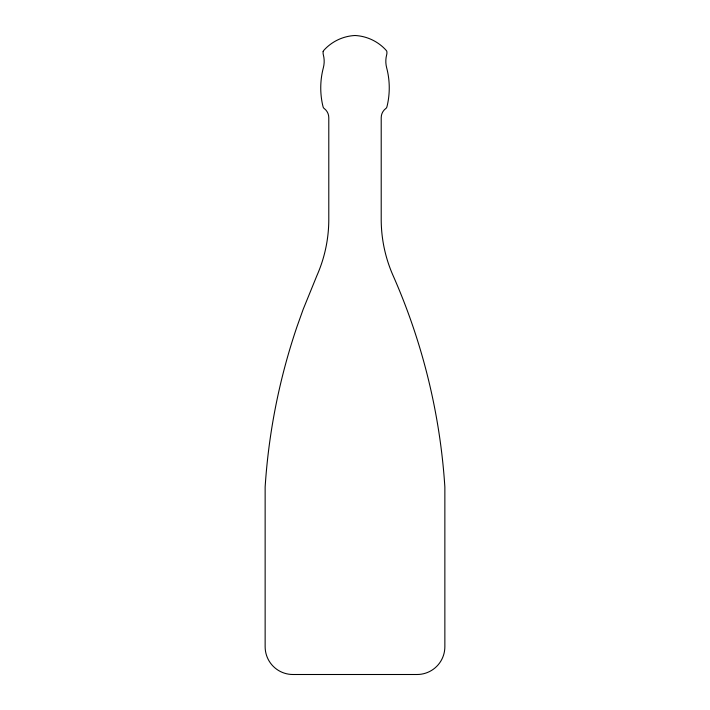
<?xml version="1.0" encoding="UTF-8"?>
<svg xmlns="http://www.w3.org/2000/svg" width="710" height="710" viewBox="0 0 710 710"><rect width="100%" height="100%" fill="white"/><g stroke="black" fill="none" stroke-linecap="round" stroke-linejoin="round"><path stroke-width="1.06" d="M323.156 51.573L323.148 51.653A8.236 8.236 0 0 0 323.343 54.803A25.507 25.507 0 0 1 323.343 67.787A78.872 78.872 0 0 0 322.553 104.636L323.094 106.864A3.035 3.035 0 0 0 323.902 108.266L324.15 108.47A11.484 11.484 0 0 1 328.792 117.691L328.792 220.127A139.409 139.409 0 0 1 316.917 275.578L303.17 309.347L297.046 326.52A622.626 622.626 0 0 0 265.141 486.998L265.141 646.721A27.779 27.779 0 0 0 292.919 674.5L417.081 674.5A27.779 27.779 0 0 0 444.859 646.721L444.859 486.989A622.626 622.626 0 0 0 393.083 275.578A139.409 139.409 0 0 1 381.208 220.127L381.208 117.691A11.484 11.484 0 0 1 385.849 108.47L386.107 108.266A3.035 3.035 0 0 0 386.906 106.873L387.447 104.636A78.872 78.872 0 0 0 386.657 67.787A25.507 25.507 0 0 1 386.657 54.803A8.236 8.236 0 0 0 386.852 51.653L386.835 51.519A2.902 2.902 0 0 0 386.169 50.348L384.678 48.742A45.129 45.129 0 0 0 355 35.5A45.129 45.129 0 0 0 325.322 48.742L323.831 50.348A2.902 2.902 0 0 0 323.165 51.519L323.156 51.573"/></g></svg>
